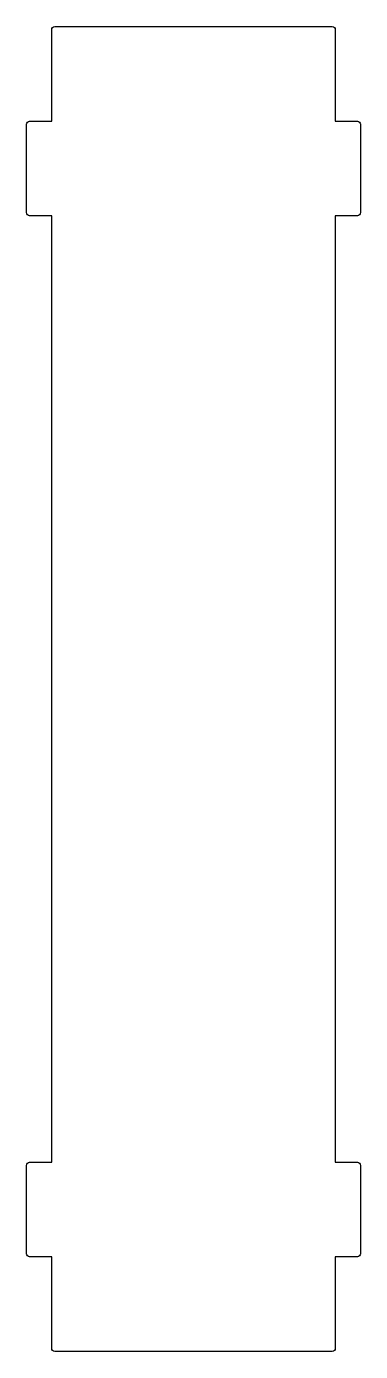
# Model space of a CAD drawing. Header units: millimetres. Extents: x 90 to 143, y 112 to 322.
import ezdxf

# ---------------------------------------------------------------- set-up
doc = ezdxf.new("R2010")
doc.units = ezdxf.units.MM

msp = doc.modelspace()

# ---------------------------------------------------------------- linework, layer by layer
msp.add_lwpolyline([(94.06, 292.13), (90.56, 292.13, -0.414214), (90.06, 292.63), (90.06, 306.63, -0.414214), (90.56, 307.13), (94.06, 307.13), (94.06, 321.63, -0.414214), (94.56, 322.13), (138.56, 322.13, -0.414214), (139.06, 321.63), (139.06, 307.13), (142.56, 307.13, -0.414214), (143.06, 306.63), (143.06, 292.63, -0.414214), (142.56, 292.13), (139.06, 292.13), (139.06, 142.13), (142.56, 142.13, -0.414214), (143.06, 141.63), (143.06, 127.63, -0.414214), (142.56, 127.13), (139.06, 127.13), (139.06, 112.63, -0.414214), (138.56, 112.13), (94.56, 112.13, -0.414214), (94.06, 112.63), (94.06, 127.13), (90.56, 127.13, -0.414214), (90.06, 127.63), (90.06, 141.63, -0.414214), (90.56, 142.13), (94.06, 142.13)], format="xyb", close=True)

doc.saveas('drawing.dxf')
